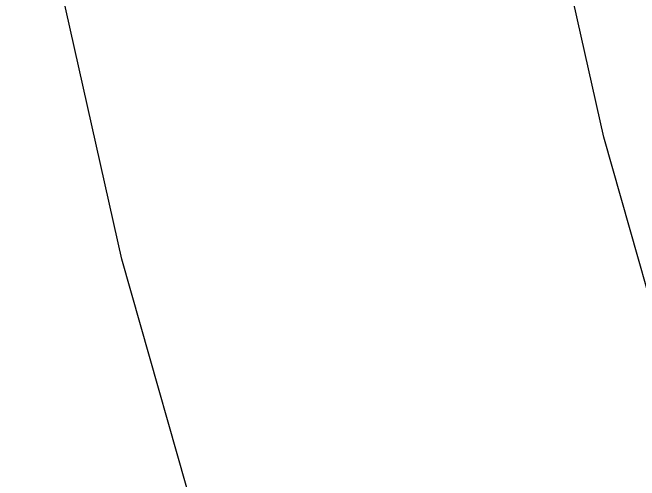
# Model space of a CAD drawing. Header units: inches. Extents: x 653559 to 669309, y 7245317 to 7256454.
# Drawn here: x 664188.96 to 664217.39, y 7254142.67 to 7254163.91 of the extents above; entities that cross this region are included whole.
import ezdxf

# ---------------------------------------------------------------- set-up
doc = ezdxf.new("R2010")
doc.units = ezdxf.units.IN
doc.header["$MEASUREMENT"] = 0
doc.layers.add('Cauce', color=5, linetype='Continuous')
doc.layers.add('Perimetral', color=190, linetype='Continuous')

msp = doc.modelspace()

# ---------------------------------------------------------------- linework, layer by layer
at = {"layer": 'Cauce', "color": 160}
msp.add_polyline3d([(664282.33, 7254032.65, 0), (664274.4, 7254037.67, 0), (664261.9, 7254051.31, 0), (664250, 7254071.26, 0), (664233.65, 7254106, 0), (664231.88, 7254110.48, 0), (664222.82, 7254133.43, 0), (664215.78, 7254158.25, 0), (664203.18, 7254214.44, 0), (664183.23, 7254290.09, 0), (664175.83, 7254323.21, 0), (664168.81, 7254372.35, 0), (664161.4, 7254467.66, 0)], dxfattribs=at)
at = {"layer": 'Cauce', "color": 160, "transparency": 33554613}
msp.add_polyline3d([(664251.7, 7254028.18, 0), (664243.7, 7254037.96, 0), (664237.3, 7254047.72, 0), (664231.26, 7254058.57, 0), (664229.93, 7254060.97, 0), (664212.95, 7254097.06, 0), (664201.44, 7254126.2, 0), (664193.92, 7254152.71, 0), (664181.28, 7254209.1, 0), (664161.32, 7254284.76, 0), (664102.58, 7254329.91, 0), (664070.56, 7254351.58, 0), (664060.5, 7254357.37, 0), (664053.59, 7254360.07, 0), (664034.28, 7254363.14, 0), (664025.84, 7254363.32, 0), (664019.56, 7254362.62, 0), (664010.78, 7254359.58, 0), (664005.47, 7254356.56, 0), (664000, 7254352.37, 0), (663992.44, 7254346.58, 0), (663951.82, 7254311.38, 0)], dxfattribs=at)
at = {"layer": 'Perimetral', "color": 200}
msp.add_polyline3d([(664251.7, 7254028.18, 0), (664243.7, 7254037.96, 0), (664237.3, 7254047.72, 0), (664231.26, 7254058.57, 0), (664229.93, 7254060.97, 0), (664212.95, 7254097.06, 0), (664201.44, 7254126.2, 0), (664193.92, 7254152.71, 0), (664181.28, 7254209.1, 0), (664171.3, 7254246.93, 0), (664161.32, 7254284.76, 0), (664102.58, 7254329.91, 0), (664070.56, 7254351.58, 0), (664060.5, 7254357.37, 0), (664053.59, 7254360.07, 0), (664034.28, 7254363.14, 0), (664025.84, 7254363.32, 0), (664019.56, 7254362.62, 0), (664010.78, 7254359.58, 0), (664005.47, 7254356.56, 0), (664000, 7254352.37, 0), (663992.44, 7254346.58, 0), (663951.82, 7254311.38, 0)], dxfattribs=at)

doc.saveas('drawing.dxf')
